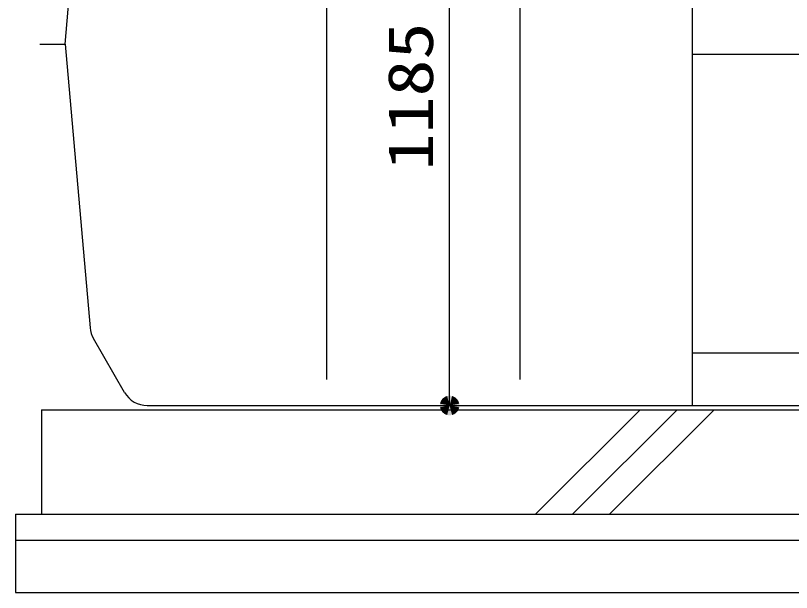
# Model space of a CAD drawing. Units: millimetres, scale not verified. Extents: x -8093 to 8093, y -5792 to 5792.
# Drawn here: x -6452 to -4967, y -3912 to -2807 of the extents above; entities that cross this region are included whole.
import ezdxf
from ezdxf.enums import TextEntityAlignment as Align

# ---------------------------------------------------------------- set-up
doc = ezdxf.new("R2010")
doc.units = ezdxf.units.MM
doc.header["$LTSCALE"] = 30
for name, color, linetype, lineweight in [('0-1_00クル-フ-0躯体', 3, 'Continuous', 25), ('0-2_00クル-フ-1機器', 2, 'Continuous', 25), ('0-3_00クル-フ-6寸法', 132, 'Continuous', 25)]:
    doc.layers.add(name, color=color, linetype=linetype, lineweight=lineweight)
doc.styles.add('ＭＳ ゴシック', font='')
doc.styles.get('ＭＳ ゴシック').set_extended_font_data('MS Gothic')

msp = doc.modelspace()

# ---------------------------------------------------------------- linework, layer by layer
at = {"layer": '0-1_00クル-フ-0躯体'}
for p, q in [((-5156.64, -3553.95), (-5156.64, -2119.95)), ((-5856.64, -2159.95), (-5856.64, -3503.95)), ((-5486.64, -2159.95), (-5486.64, -3503.95)), ((-6356.65, -2861.95), (-6308.39, -2310.34)), ((-6405.19, -2861.95), (-6356.65, -2861.95)), ((-6356.65, -2861.95), (-6309.12, -3405.2)), ((-5156.64, -2881.16), (-4949.89, -2881.16)), ((-6243.08, -3528.95), (-6302.61, -3425.84)), ((-4951.89, -3453.95), (-5156.64, -3453.95)), ((-6199.78, -3553.95), (-4713.51, -3553.95))]:
    msp.add_line(p, q, dxfattribs=at)
for centre, start, end in [((-6259.31, -3400.84), 185, 210), ((-6199.78, -3503.95), 210, 270)]:
    msp.add_arc(centre, 50, start, end, dxfattribs=at)
at = {"layer": '0-2_00クル-フ-1機器'}
for p, q in [((-6401.65, -3561.95), (-6401.65, -3761.95)), ((-6401.65, -3561.95), (-4511.65, -3561.95)), ((-5456.65, -3761.95), (-5256.65, -3561.95)), ((-5385.94, -3761.95), (-5185.94, -3561.95)), ((-5315.22, -3761.95), (-5115.22, -3561.95)), ((-6451.65, -3761.95), (-6451.65, -3861.95)), ((-6451.65, -3761.95), (-4461.65, -3761.95)), ((-6451.65, -3811.95), (-6451.65, -3911.95)), ((-6451.65, -3811.95), (-4461.65, -3811.95)), ((-6451.65, -3911.95), (-4461.65, -3911.95))]:
    msp.add_line(p, q, dxfattribs=at)
at = {"layer": '0-3_00クル-フ-6寸法', "color": 4}
for p, q in [((-5621.08, -3553.95), (-5621.08, -2368.95)), ((-5741.08, -3553.95), (-5621.08, -3553.95))]:
    msp.add_line(p, q, dxfattribs=at)
at = {"layer": '0-3_00クル-フ-6寸法'}
for points in [[(-5621.08, -3553.95), (-5639.5, -3550.44), (-5638.92, -3548.16)], [(-5621.08, -3553.95), (-5638.92, -3548.16), (-5638.05, -3545.97)], [(-5621.08, -3553.95), (-5638.05, -3545.97), (-5636.91, -3543.91)], [(-5621.08, -3553.95), (-5636.91, -3543.91), (-5635.53, -3542)], [(-5621.08, -3553.95), (-5635.53, -3542), (-5633.92, -3540.29)], [(-5621.08, -3553.95), (-5633.92, -3540.29), (-5632.1, -3538.78)], [(-5621.08, -3553.95), (-5632.1, -3538.78), (-5630.12, -3537.52)], [(-5621.08, -3553.95), (-5630.12, -3537.52), (-5627.99, -3536.52)], [(-5621.08, -3553.95), (-5627.99, -3536.52), (-5625.75, -3535.79)], [(-5621.08, -3553.95), (-5625.75, -3535.79), (-5623.43, -3535.35)], [(-5621.08, -3553.95), (-5623.43, -3535.35), (-5621.08, -3535.2)], [(-5621.08, -3553.95), (-5621.08, -3535.2), (-5618.73, -3535.35)], [(-5621.08, -3553.95), (-5618.73, -3535.35), (-5616.42, -3535.79)], [(-5621.08, -3553.95), (-5616.42, -3535.79), (-5614.18, -3536.52)], [(-5621.08, -3553.95), (-5614.18, -3536.52), (-5612.05, -3537.52)], [(-5621.08, -3553.95), (-5612.05, -3537.52), (-5610.06, -3538.78)], [(-5621.08, -3553.95), (-5610.06, -3538.78), (-5608.25, -3540.29)], [(-5621.08, -3553.95), (-5608.25, -3540.29), (-5606.64, -3542)], [(-5621.08, -3553.95), (-5606.64, -3542), (-5605.25, -3543.91)], [(-5621.08, -3553.95), (-5605.25, -3543.91), (-5604.12, -3545.97)], [(-5621.08, -3553.95), (-5604.12, -3545.97), (-5603.25, -3548.16)], [(-5621.08, -3553.95), (-5603.25, -3548.16), (-5602.67, -3550.44)], [(-5621.08, -3553.95), (-5639.8, -3552.78), (-5639.5, -3550.44)], [(-5621.08, -3553.95), (-5639.8, -3555.13), (-5639.8, -3552.78)], [(-5621.08, -3553.95), (-5639.5, -3557.47), (-5639.8, -3555.13)], [(-5621.08, -3553.95), (-5638.92, -3559.75), (-5639.5, -3557.47)], [(-5621.08, -3553.95), (-5638.05, -3561.94), (-5638.92, -3559.75)], [(-5621.08, -3553.95), (-5636.91, -3564), (-5638.05, -3561.94)], [(-5621.08, -3553.95), (-5635.53, -3565.91), (-5636.91, -3564)], [(-5621.08, -3553.95), (-5633.92, -3567.62), (-5635.53, -3565.91)], [(-5621.08, -3553.95), (-5632.1, -3569.12), (-5633.92, -3567.62)], [(-5621.08, -3553.95), (-5630.12, -3570.38), (-5632.1, -3569.12)], [(-5621.08, -3553.95), (-5627.99, -3571.39), (-5630.12, -3570.38)], [(-5621.08, -3553.95), (-5625.75, -3572.11), (-5627.99, -3571.39)], [(-5621.08, -3553.95), (-5623.43, -3572.56), (-5625.75, -3572.11)], [(-5621.08, -3553.95), (-5621.08, -3572.7), (-5623.43, -3572.56)], [(-5621.08, -3553.95), (-5602.67, -3550.44), (-5602.37, -3552.78)], [(-5621.08, -3553.95), (-5602.37, -3552.78), (-5602.37, -3555.13)], [(-5621.08, -3553.95), (-5618.73, -3572.56), (-5621.08, -3572.7)], [(-5621.08, -3553.95), (-5616.42, -3572.11), (-5618.73, -3572.56)], [(-5621.08, -3553.95), (-5614.18, -3571.39), (-5616.42, -3572.11)], [(-5621.08, -3553.95), (-5612.05, -3570.38), (-5614.18, -3571.39)], [(-5621.08, -3553.95), (-5610.06, -3569.12), (-5612.05, -3570.38)], [(-5621.08, -3553.95), (-5608.25, -3567.62), (-5610.06, -3569.12)], [(-5621.08, -3553.95), (-5606.64, -3565.91), (-5608.25, -3567.62)], [(-5621.08, -3553.95), (-5605.25, -3564), (-5606.64, -3565.91)], [(-5621.08, -3553.95), (-5604.12, -3561.94), (-5605.25, -3564)], [(-5621.08, -3553.95), (-5603.25, -3559.75), (-5604.12, -3561.94)], [(-5621.08, -3553.95), (-5602.67, -3557.47), (-5603.25, -3559.75)], [(-5621.08, -3553.95), (-5602.37, -3555.13), (-5602.67, -3557.47)]]:
    msp.add_solid(points, dxfattribs=at)

# ---------------------------------------------------------------- texts
at = {"layer": '0-3_00クル-フ-6寸法', "color": 3, "style": 'ＭＳ ゴシック', "width": 1.2}
msp.add_text('1185', height=86.66, rotation=90, dxfattribs=at).set_placement((-5626.93, -3103.74), align=Align.BOTTOM_LEFT)

doc.saveas('drawing.dxf')
